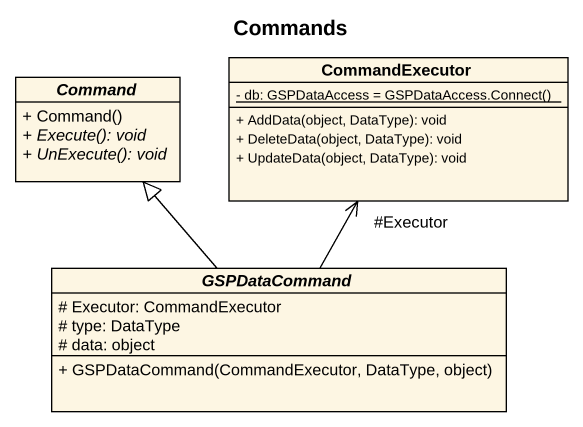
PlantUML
@startuml
title Commands
hide circle
hide empty members
skinparam classAttributeIconSize 0
abstract class Command {
  + Command()
  {abstract} + Execute(): void
  {abstract} + UnExecute(): void
}
class CommandExecutor {
  {static} {field} - db: GSPDataAccess = GSPDataAccess.Connect()
  + AddData(object, DataType): void
  + DeleteData(object, DataType): void
  + UpdateData(object, DataType): void
}
abstract class GSPDataCommand {
  # Executor: CommandExecutor
  # type: DataType
  # data: object
  + GSPDataCommand(CommandExecutor, DataType, object)
}
GSPDataCommand -up-|> Command
GSPDataCommand -up-> "#Executor" CommandExecutor
@enduml
